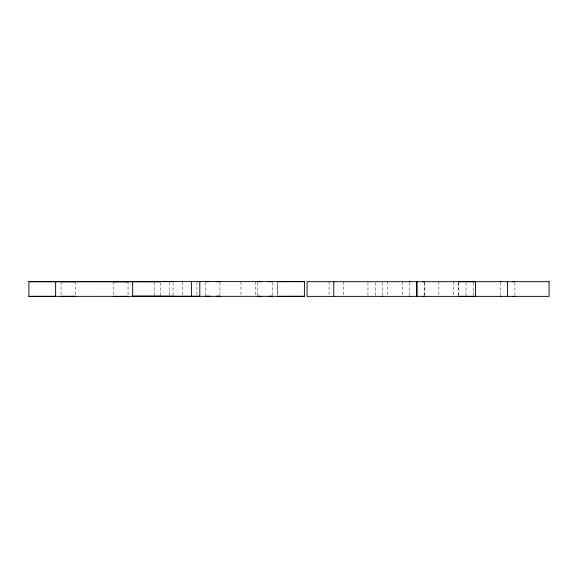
<?xml version="1.0" encoding="UTF-8"?>
<svg xmlns="http://www.w3.org/2000/svg" width="578" height="578" viewBox="0 0 578 578"><rect width="100%" height="100%" fill="white"/><g stroke="black" fill="none" stroke-linecap="round" stroke-linejoin="round"><path stroke-width="0.43" stroke-dasharray="2.89 2.17" d="M154.694 295.394L154.694 281.58M169.376 295.394L169.376 281.58M173.082 295.452L173.089 281.631M205.255 295.437L205.262 282.483M219.936 295.437L219.943 281.616M257.557 295.466L257.557 281.645M272.238 295.466L272.238 281.645M367.962 295.452L367.962 281.631M375.303 295.445L375.303 281.623M382.643 295.452L382.643 281.631M409.491 295.459L409.491 281.645M424.18 295.459L424.18 281.645M458.361 295.459L458.361 282.505M458.701 295.51L458.701 281.688M473.382 295.51L473.382 281.688M500.237 295.51L500.237 281.688M514.904 295.51L514.904 281.688M466.041 282.548L466.041 295.502M453.542 281.652L453.542 295.474M438.861 281.652L438.861 295.474M424.512 282.548L424.512 295.502M402.49 281.688L402.49 295.502M387.802 281.688L387.802 295.502M343.758 281.688L343.758 295.502M329.077 281.688L329.077 295.502M255.657 281.688L255.657 295.502M240.975 281.688L240.975 295.502M196.925 281.688L196.925 295.502M182.251 281.688L182.251 295.502M160.222 282.548L160.222 295.502M128.049 281.696L128.049 295.517M113.375 281.696L113.375 295.517M75.747 281.674L75.747 295.488M61.08 281.674L61.08 295.488M277.686 282.548L277.678 295.502L277.686 282.548"/><path stroke-width="0.87" d="M173.082 296.312L132.665 296.261L132.673 281.58L304.411 281.631L304.404 296.319L277.678 296.37M191.397 296.261L191.405 281.58M199.815 281.58L199.815 296.261L132.665 296.261M333.773 296.319L333.773 281.631M507.571 296.37L507.571 281.688M28.9 281.688L160.222 281.688L28.9 281.688L28.9 296.37L304.404 296.319M259.71 281.638L257.557 281.645L261.227 281.652M270.092 281.652L272.238 281.645L268.568 281.638M277.686 281.688L304.411 281.631M409.744 281.645L410.474 281.645M28.9 296.37L55.625 296.312L55.625 281.631M133.496 296.42L160.222 296.37M259.703 296.326L257.557 296.326L261.227 296.333M270.085 296.333L272.238 296.326L268.568 296.319M382.398 296.319L381.661 296.319M409.744 296.326L410.474 296.326M458.361 281.645L475.564 281.652L475.564 296.333L458.361 296.326M514.738 281.688L512.737 281.688M458.701 281.688L459.683 281.688M472.399 281.688L473.382 281.688M500.237 281.688L501.379 281.688M210.695 296.297L205.255 296.304L208.925 296.304M500.404 296.37L501.379 296.37M514.738 296.37L512.737 296.37M71.751 281.667L75.747 281.674L61.08 281.674L65.068 281.681M132.673 281.58L173.089 281.631M116.872 281.703L113.375 281.696L128.049 281.696L124.552 281.696M71.751 296.348L75.747 296.355L61.08 296.355L65.068 296.362M116.872 296.391L113.375 296.384L128.049 296.384L124.552 296.377M416.832 281.652L416.832 296.333L416.832 281.652M549.1 281.688L549.1 296.37L307.048 296.37L307.048 281.688L549.1 281.688M205.508 281.616L208.933 281.623L205.508 281.616M219.943 281.616L216.273 281.623L219.943 281.616M219.936 296.304L216.266 296.304L219.936 296.304M424.18 281.645L423.19 281.645L424.18 281.645M424.18 296.326L423.19 296.326L424.18 296.326"/></g></svg>
